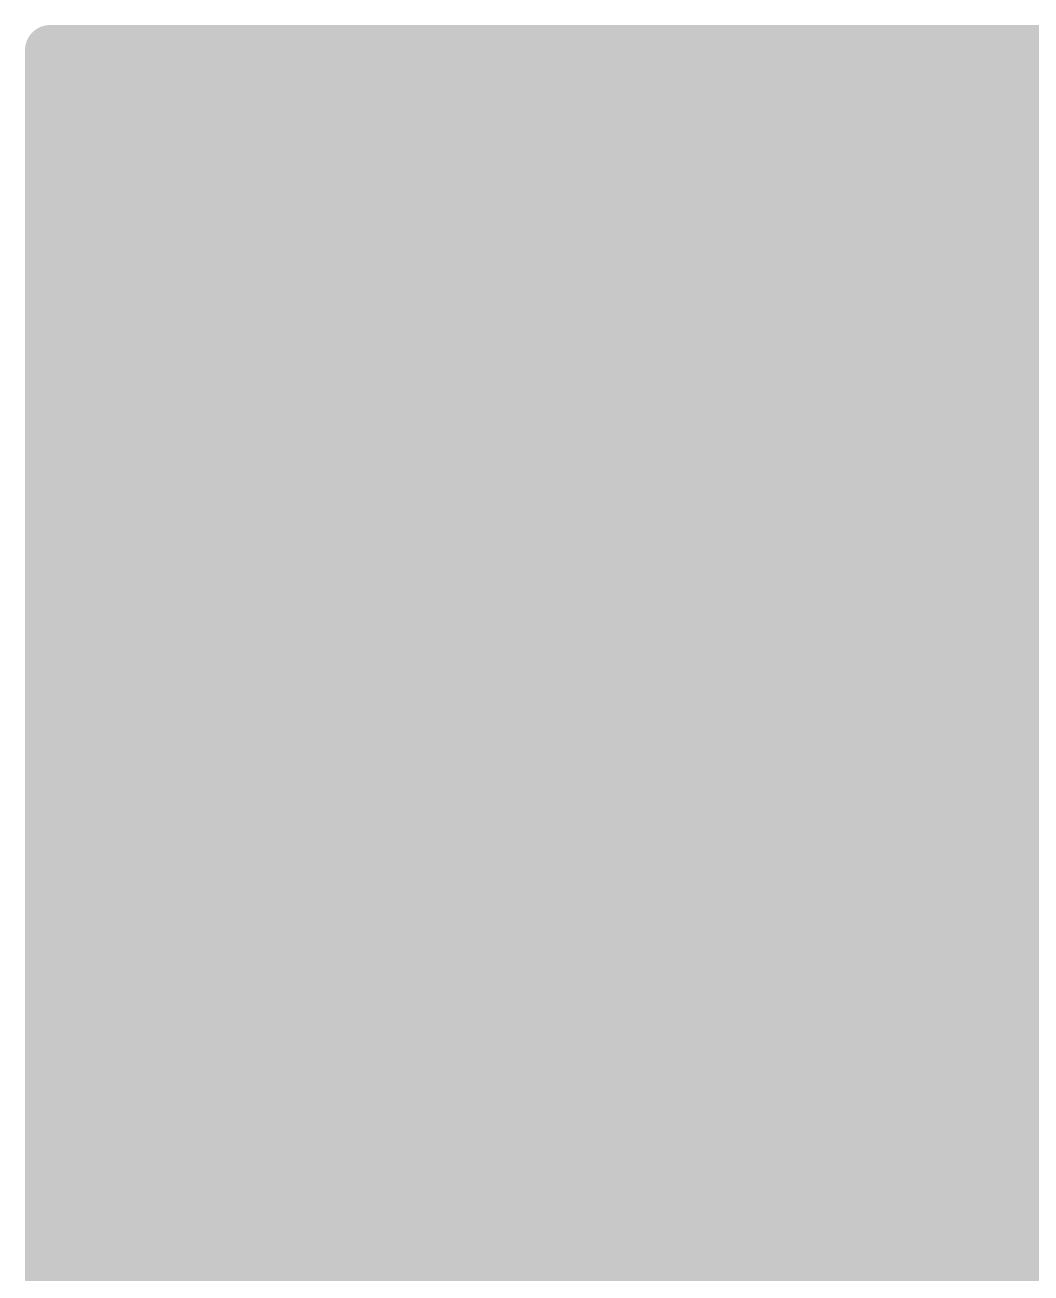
# Model space of a CAD drawing. Extents: x -4 to 157, y -7 to 87.
# Drawn here: x 48.498 to 49.001, y 29.11 to 29.735 of the extents above; entities that cross this region are included whole.
import ezdxf

# ---------------------------------------------------------------- set-up
doc = ezdxf.new("R2010")
doc.units = 0
doc.layers.add('2D_LINE_126', color=255, linetype='CONTINUOUS')

# ---------------------------------------------------------------- blocks, each defined once
blk = doc.blocks.new('SMOOTH_0$0254')
at = {"const_width": 0.0127}
blk.add_lwpolyline([(-0.00635, 0, 1), (0.00635, 0, 1)], format="xyb", close=True, dxfattribs=at)
blk = doc.blocks.new('DRAWING_203')
at = {"layer": '2D_LINE_126', "const_width": 0.0254}
for points in [[(0, -0.00449), (0.0052, 0.00071)], [(0, -0.01497), (0.01567, 0.00071)], [(0, -0.01647), (0.01717, 0.00071)], [(0, -0.01946), (0.02016, 0.00071)], [(0, -0.02395), (0.02465, 0.00071)], [(0, -0.03742), (0.03813, 0.00071)], [(0, -0.05688), (0.05758, 0.00071)], [(0, -0.06436), (0.06507, 0.00071)], [(0, -0.07035), (0.07105, 0.00071)], [(0, -0.07484), (0.07554, 0.00071)], [(0, -0.07933), (0.08003, 0.00071)], [(0, -0.08532), (0.08602, 0.00071)], [(0, -0.08981), (0.09051, 0.00071)], [(0, -0.09729), (0.09799, 0.00071)], [(0, -0.09879), (0.09949, 0.00071)], [(0, -0.10328), (0.10398, 0.00071)], [(0, -0.11526), (0.11596, 0.00071)], [(0, -0.12274), (0.12344, 0.00071)], [(0, -0.13022), (0.13092, 0.00071)], [(0, -0.1422), (0.1429, 0.00071)], [(0, -0.14519), (0.14589, 0.00071)], [(0, -0.15567), (0.15637, 0.00071)], [(0, -0.15866), (0.15937, 0.00071)], [(0, -0.18261), (0.18331, 0.00071)], [(0, -0.20057), (0.20127, 0.00071)], [(0, -0.20506), (0.20577, 0.00071)], [(0, -0.22003), (0.22074, 0.00071)], [(0, -0.22153), (0.22223, 0.00071)], [(0, -0.22302), (0.22373, 0.00071)], [(0, -0.22452), (0.22523, 0.00071)], [(0, -0.235), (0.2357, 0.00071)], [(0, -0.24398), (0.24468, 0.00071)], [(0, -0.24697), (0.24768, 0.00071)], [(0, -0.25446), (0.25516, 0.00071)], [(0, -0.25745), (0.25816, 0.00071)], [(0, -0.26793), (0.26863, 0.00071)], [(0, -0.26943), (0.27013, 0.00071)], [(0, -0.27391), (0.27462, 0.00071)], [(0, -0.27691), (0.27761, 0.00071)], [(0, -0.2814), (0.2821, 0.00071)], [(0, -0.28739), (0.28809, 0.00071)], [(0, -0.29787), (0.29857, 0.00071)], [(0, -0.30086), (0.30156, 0.00071)], [(0, -0.30236), (0.30306, 0.00071)], [(0, -0.31433), (0.31503, 0.00071)], [(0, -0.33229), (0.33299, 0.00071)], [(0, -0.33528), (0.33599, 0.00071)], [(0, -0.33678), (0.33748, 0.00071)], [(0, -0.34277), (0.34347, 0.00071)], [(0, -0.34427), (0.34497, 0.00071)], [(0, -0.34576), (0.34647, 0.00071)], [(0, -0.34726), (0.34796, 0.00071)], [(0, -0.35325), (0.35395, 0.00071)], [(0, -0.35624), (0.35694, 0.00071)], [(0, -0.35774), (0.35844, 0.00071)], [(0, -0.36223), (0.36293, 0.00071)], [(0, -0.36372), (0.36443, 0.00071)], [(0, -0.36971), (0.37041, 0.00071)], [(0, -0.37869), (0.3794, 0.00071)], [(0, -0.38019), (0.38089, 0.00071)], [(0, -0.38318), (0.38388, 0.00071)], [(0, -0.38767), (0.38838, 0.00071)], [(0, -0.39067), (0.39137, 0.00071)], [(0, -0.41162), (0.41232, 0.00071)], [(0, -0.41312), (0.41382, 0.00071)], [(0, -0.41462), (0.41532, 0.00071)], [(0, -0.41761), (0.41831, 0.00071)], [(0, -0.4206), (0.42131, 0.00071)], [(0, -0.42809), (0.42879, 0.00071)], [(0, -0.43258), (0.43328, 0.00071)], [(0, -0.43407), (0.43478, 0.00071)], [(0, -0.45204), (0.45274, 0.00071)], [(0, -0.45353), (0.45424, 0.00071)], [(0, -0.45802), (0.45873, 0.00071)], [(0, -0.46102), (0.46172, 0.00071)], [(0, -0.46401), (0.46471, 0.00071)], [(0, -0.467), (0.46771, 0.00071)], [(0, -0.47149), (0.4722, 0.00071)], [(0, -0.47299), (0.47369, 0.00071)], [(0, -0.47748), (0.47818, 0.00071)], [(0, -0.48197), (0.48268, 0.00071)], [(0, -0.48497), (0.48567, 0.00071)], [(0, -0.48796), (0.48866, 0.00071)], [(0, -0.48946), (0.49016, 0.00071)], [(0, -0.49544), (0.49615, 0.00071)], [(0, -0.49694), (0.49765, 0.00071)], [(0, -0.49844), (0.49914, 0.00071)], [(0, -0.5149), (0.51561, 0.00071)], [(0, -0.5164), (0.5171, 0.00071)], [(0, -0.51939), (0.52009, 0.00071)], [(0, -0.52239), (0.52309, 0.00071)], [(0, -0.52538), (0.52608, 0.00071)], [(0, -0.52687), (0.52758, 0.00071)], [(0, -0.53586), (0.53656, 0.00071)], [(0, -0.54334), (0.54404, 0.00071)], [(0, -0.55082), (0.55153, 0.00071)], [(0, -0.55382), (0.55452, 0.00071)], [(0, -0.55981), (0.56051, 0.00071)], [(0, -0.5628), (0.5635, 0.00071)], [(0, -0.56579), (0.5665, 0.00071)], [(0, -0.57328), (0.57398, 0.00071)], [(0, -0.57627), (0.57697, 0.00071)], [(0, -0.58824), (0.58895, 0.00071)], [(0, -0.58974), (0.59044, 0.00071)], [(0, -0.59274), (0.59344, 0.00071)], [(0, -0.59722), (0.59793, 0.00071)], [(0, -0.60621), (0.60691, 0.00071)], [(0, -0.61818), (0.61889, 0.00071)], [(0, -0.61968), (0.62038, 0.00071)], [(0, -0.62716), (0.62787, 0.00071)], [(0, -0.63015), (0.63086, 0.00071)], [(0, -0.63764), (0.63834, 0.00071)], [(0, -0.64213), (0.64283, 0.00071)], [(0, -0.64363), (0.64433, 0.00071)], [(0, -0.65111), (0.65181, 0.00071)], [(0, -0.66308), (0.66379, 0.00071)], [(0, -0.66757), (0.66828, 0.00071)], [(0, -0.66907), (0.66978, 0.00071)], [(0, -0.67207), (0.67277, 0.00071)], [(0, -0.67506), (0.67576, 0.00071)], [(0, -0.68105), (0.68175, 0.00071)], [(0, -0.69152), (0.69223, 0.00071)], [(0, -0.69452), (0.69522, 0.00071)], [(0, -0.69601), (0.69672, 0.00071)], [(0, -0.705), (0.7057, 0.00071)], [(0, -0.70649), (0.7072, 0.00071)], [(0, -0.70799), (0.70869, 0.00071)], [(0, -0.70948), (0.71019, 0.00071)], [(0, -0.71248), (0.71318, 0.00071)], [(0, -0.71697), (0.71767, 0.00071)], [(0, -0.72745), (0.72815, 0.00071)], [(0, -0.72894), (0.72965, 0.00071)], [(0, -0.73343), (0.73414, 0.00071)], [(0, -0.73942), (0.74013, 0.00071)], [(0, -0.74691), (0.74761, 0.00071)], [(0, -0.7499), (0.7506, 0.00071)], [(0, -0.75589), (0.75659, 0.00071)], [(0, -0.76038), (0.76108, 0.00071)], [(0, -0.76786), (0.76856, 0.00071)], [(0, -0.76936), (0.77006, 0.00071)], [(0, -0.77085), (0.77156, 0.00071)], [(0, -0.77984), (0.78054, 0.00071)], [(0, -0.78133), (0.78204, 0.00071)], [(0, -0.78882), (0.78952, 0.00071)], [(0, -0.79331), (0.79401, 0.00071)], [(0, -0.80229), (0.80299, 0.00071)], [(0, -0.80378), (0.80449, 0.00071)], [(0, -0.80528), (0.80599, 0.00071)], [(0, -0.82174), (0.82245, 0.00071)], [(0, -0.82324), (0.82395, 0.00071)], [(0, -0.82773), (0.82844, 0.00071)], [(0, -0.83522), (0.83592, 0.00071)], [(0, -0.83821), (0.83891, 0.00071)], [(0, -0.8427), (0.8434, 0.00071)], [(0, -0.84719), (0.84789, 0.00071)], [(0, -0.84869), (0.84939, 0.00071)], [(0, -0.86964), (0.87035, 0.00071)], [(0, -0.87114), (0.87184, 0.00071)], [(0, -0.87264), (0.87334, 0.00071)], [(0, -0.87862), (0.87933, 0.00071)], [(0, -0.88312), (0.88382, 0.00071)], [(0, -0.88461), (0.88532, 0.00071)], [(0, -0.89209), (0.8928, 0.00071)], [(0, -0.89808), (0.89879, 0.00071)], [(0, -0.90258), (0.90328, 0.00071)], [(0, -0.90407), (0.90477, 0.00071)], [(0, -0.92502), (0.92573, 0.00071)], [(0, -0.92652), (0.92722, 0.00071)], [(0, -0.9355), (0.93621, 0.00071)], [(0, -0.94897), (0.94968, 0.00071)], [(0, -0.95047), (0.95117, 0.00071)], [(0, -0.95646), (0.95716, 0.00071)], [(0, -0.95795), (0.95866, 0.00071)], [(0, -0.95945), (0.96016, 0.00071)], [(0, -0.97143), (0.97213, 0.00071)], [(0, -0.98041), (0.98111, 0.00071)], [(0, -0.99538), (0.99608, 0.00071)], [(0, -1.00884), (1.00955, 0.00071)], [(0, -1.01184), (1.01254, 0.00071)], [(0, -1.01783), (1.01853, 0.00071)], [(0, -1.02082), (1.02152, 0.00071)], [(0, -1.02232), (1.02302, 0.00071)], [(0, -1.02381), (1.02452, 0.00071)], [(0, -1.02531), (1.02601, 0.00071)], [(0, -1.0283), (1.02901, 0.00071)], [(0, -1.03878), (1.03949, 0.00071)], [(0, -1.04477), (1.04547, 0.00071)], [(0, -1.04627), (1.04697, 0.00071)], [(0, -1.06123), (1.06194, 0.00071)], [(0, -1.06273), (1.06343, 0.00071)], [(0, -1.06573), (1.06643, 0.00071)], [(0, -1.06872), (1.06942, 0.00071)], [(0, -1.07471), (1.07541, 0.00071)], [(0, -1.0777), (1.0784, 0.00071)], [(0, -1.08818), (1.08888, 0.00071)], [(0, -1.08967), (1.09038, 0.00071)], [(0, -1.09566), (1.09636, 0.00071)], [(2.11793, 0.0007), (0, 0.00071)], [(0, 0.00071), (0, -5.01752)], [(0, 0), (0.0007, 0.0007)], [(0, -0.0015), (0.0022, 0.0007)], [(0, -0.00299), (0.0037, 0.0007)], [(0, -0.00599), (0.00669, 0.0007)], [(0, -0.00748), (0.00819, 0.0007)], [(0, -0.00898), (0.00968, 0.0007)], [(0, -0.01048), (0.01118, 0.0007)], [(0, -0.01198), (0.01268, 0.0007)], [(0, -0.01347), (0.01418, 0.0007)], [(0, -0.01796), (0.01867, 0.0007)], [(0, -0.02096), (0.02166, 0.0007)], [(0, -0.02245), (0.02315, 0.0007)], [(0, -0.02545), (0.02615, 0.0007)], [(0, -0.02694), (0.02765, 0.0007)], [(0, -0.02844), (0.02914, 0.0007)], [(0, -0.02994), (0.03064, 0.0007)], [(0, -0.03143), (0.03214, 0.0007)], [(0, -0.03293), (0.03363, 0.0007)], [(0, -0.03443), (0.03513, 0.0007)], [(0, -0.03592), (0.03663, 0.0007)], [(0, -0.03892), (0.03962, 0.0007)], [(0, -0.04042), (0.04112, 0.0007)], [(0, -0.04191), (0.04261, 0.0007)], [(0, -0.04341), (0.04411, 0.0007)], [(0, -0.0449), (0.04561, 0.0007)], [(0, -0.0464), (0.04711, 0.0007)], [(0, -0.0479), (0.0486, 0.0007)], [(0, -0.04939), (0.0501, 0.0007)], [(0, -0.05089), (0.0516, 0.0007)], [(0, -0.05239), (0.05309, 0.0007)], [(0, -0.05389), (0.05459, 0.0007)], [(0, -0.05538), (0.05609, 0.0007)], [(0, -0.05838), (0.05908, 0.0007)], [(0, -0.05987), (0.06058, 0.0007)], [(0, -0.06137), (0.06207, 0.0007)], [(0, -0.06287), (0.06357, 0.0007)], [(0, -0.06586), (0.06656, 0.0007)], [(0, -0.06736), (0.06806, 0.0007)], [(0, -0.06885), (0.06956, 0.0007)], [(0, -0.07185), (0.07255, 0.0007)], [(0, -0.07334), (0.07405, 0.0007)], [(0, -0.07634), (0.07704, 0.0007)], [(0, -0.07784), (0.07854, 0.0007)], [(0, -0.08083), (0.08153, 0.0007)], [(0, -0.08232), (0.08303, 0.0007)], [(0, -0.08382), (0.08453, 0.0007)], [(0, -0.08682), (0.08752, 0.0007)], [(0, -0.08831), (0.08902, 0.0007)], [(0, -0.0913), (0.09201, 0.0007)], [(0, -0.0928), (0.09351, 0.0007)], [(0, -0.0943), (0.095, 0.0007)], [(0, -0.0958), (0.0965, 0.0007)], [(0, -0.10029), (0.10099, 0.0007)], [(0, -0.10178), (0.10249, 0.0007)], [(0, -0.10478), (0.10548, 0.0007)], [(0, -0.10627), (0.10698, 0.0007)], [(0, -0.10777), (0.10847, 0.0007)], [(0, -0.10927), (0.10997, 0.0007)], [(0, -0.11076), (0.11147, 0.0007)], [(0, -0.11226), (0.11296, 0.0007)], [(0, -0.11376), (0.11446, 0.0007)], [(0, -0.11675), (0.11745, 0.0007)], [(0, -0.11825), (0.11895, 0.0007)], [(0, -0.11974), (0.12045, 0.0007)], [(0, -0.12124), (0.12195, 0.0007)], [(0, -0.12424), (0.12494, 0.0007)], [(0, -0.12573), (0.12643, 0.0007)], [(0, -0.12723), (0.12793, 0.0007)], [(0, -0.12872), (0.12943, 0.0007)], [(0, -0.13172), (0.13242, 0.0007)], [(0, -0.13322), (0.13392, 0.0007)], [(0, -0.13471), (0.13542, 0.0007)], [(0, -0.13621), (0.13691, 0.0007)], [(0, -0.13771), (0.13841, 0.0007)], [(0, -0.1392), (0.13991, 0.0007)], [(0, -0.1407), (0.1414, 0.0007)], [(0, -0.14369), (0.1444, 0.0007)], [(0, -0.14669), (0.14739, 0.0007)], [(0, -0.14819), (0.14889, 0.0007)], [(0, -0.14968), (0.15038, 0.0007)], [(0, -0.15118), (0.15188, 0.0007)], [(0, -0.15267), (0.15338, 0.0007)], [(0, -0.15417), (0.15488, 0.0007)], [(0, -0.15716), (0.15787, 0.0007)], [(0, -0.16016), (0.16086, 0.0007)], [(0, -0.16166), (0.16236, 0.0007)], [(0, -0.16315), (0.16385, 0.0007)], [(0, -0.16465), (0.16535, 0.0007)], [(0, -0.16615), (0.16685, 0.0007)], [(0, -0.16764), (0.16835, 0.0007)], [(0, -0.16914), (0.16984, 0.0007)], [(0, -0.17064), (0.17134, 0.0007)], [(0, -0.17213), (0.17284, 0.0007)], [(0, -0.17363), (0.17433, 0.0007)], [(0, -0.17513), (0.17583, 0.0007)], [(0, -0.17662), (0.17733, 0.0007)], [(0, -0.17812), (0.17882, 0.0007)], [(0, -0.17962), (0.18032, 0.0007)], [(0, -0.18112), (0.18182, 0.0007)], [(0, -0.18411), (0.18481, 0.0007)], [(0, -0.1856), (0.18631, 0.0007)], [(0, -0.1871), (0.1878, 0.0007)], [(0, -0.1886), (0.1893, 0.0007)], [(0, -0.19009), (0.1908, 0.0007)], [(0, -0.19159), (0.1923, 0.0007)], [(0, -0.19309), (0.19379, 0.0007)], [(0, -0.19458), (0.19529, 0.0007)], [(0, -0.19608), (0.19678, 0.0007)], [(0, -0.19758), (0.19828, 0.0007)], [(0, -0.19908), (0.19978, 0.0007)], [(0, -0.20207), (0.20277, 0.0007)], [(0, -0.20357), (0.20427, 0.0007)], [(0, -0.20656), (0.20726, 0.0007)], [(0, -0.20806), (0.20876, 0.0007)], [(0, -0.20955), (0.21026, 0.0007)], [(0, -0.21105), (0.21175, 0.0007)], [(0, -0.21255), (0.21325, 0.0007)], [(0, -0.21405), (0.21475, 0.0007)], [(0, -0.21554), (0.21624, 0.0007)], [(0, -0.21704), (0.21774, 0.0007)], [(0, -0.21853), (0.21924, 0.0007)], [(0, -0.22602), (0.22672, 0.0007)], [(0, -0.22751), (0.22822, 0.0007)], [(0, -0.22901), (0.22971, 0.0007)], [(0, -0.23051), (0.23121, 0.0007)], [(0, -0.23201), (0.23271, 0.0007)], [(0, -0.2335), (0.2342, 0.0007)], [(0, -0.23649), (0.2372, 0.0007)], [(0, -0.23799), (0.2387, 0.0007)], [(0, -0.23949), (0.24019, 0.0007)], [(0, -0.24099), (0.24169, 0.0007)], [(0, -0.24248), (0.24319, 0.0007)], [(0, -0.24548), (0.24618, 0.0007)], [(0, -0.24847), (0.24917, 0.0007)], [(0, -0.24997), (0.25067, 0.0007)], [(0, -0.25146), (0.25217, 0.0007)], [(0, -0.25296), (0.25366, 0.0007)], [(0, -0.25595), (0.25666, 0.0007)], [(0, -0.25895), (0.25965, 0.0007)], [(0, -0.26044), (0.26115, 0.0007)], [(0, -0.26194), (0.26264, 0.0007)], [(0, -0.26344), (0.26414, 0.0007)], [(0, -0.26493), (0.26564, 0.0007)], [(0, -0.26643), (0.26713, 0.0007)], [(0, -0.27092), (0.27163, 0.0007)], [(0, -0.27242), (0.27312, 0.0007)], [(0, -0.27541), (0.27612, 0.0007)], [(0, -0.27841), (0.27911, 0.0007)], [(0, -0.27991), (0.2806, 0.0007)], [(0, -0.2829), (0.2836, 0.0007)], [(0, -0.28439), (0.2851, 0.0007)], [(0, -0.28589), (0.28659, 0.0007)], [(0, -0.28888), (0.28959, 0.0007)], [(0, -0.29038), (0.29108, 0.0007)], [(0, -0.29188), (0.29258, 0.0007)], [(0, -0.29337), (0.29408, 0.0007)], [(0, -0.29487), (0.29558, 0.0007)], [(0, -0.29637), (0.29707, 0.0007)], [(0, -0.29936), (0.30006, 0.0007)], [(0, -0.30385), (0.30456, 0.0007)], [(0, -0.30535), (0.30605, 0.0007)], [(0, -0.30685), (0.30755, 0.0007)], [(0, -0.30834), (0.30905, 0.0007)], [(0, -0.30984), (0.31054, 0.0007)], [(0, -0.31134), (0.31204, 0.0007)], [(0, -0.31283), (0.31354, 0.0007)], [(0, -0.31583), (0.31653, 0.0007)], [(0, -0.31732), (0.31803, 0.0007)], [(0, -0.31882), (0.31952, 0.0007)], [(0, -0.32032), (0.32102, 0.0007)], [(0, -0.32181), (0.32252, 0.0007)], [(0, -0.32331), (0.32401, 0.0007)], [(0, -0.32481), (0.32551, 0.0007)], [(0, -0.3263), (0.32701, 0.0007)], [(0, -0.3278), (0.3285, 0.0007)], [(0, -0.3293), (0.33, 0.0007)], [(0, -0.33079), (0.3315, 0.0007)], [(0, -0.33379), (0.33449, 0.0007)], [(0, -0.33828), (0.33898, 0.0007)], [(0, -0.33977), (0.34048, 0.0007)], [(0, -0.34127), (0.34198, 0.0007)], [(0, -0.34876), (0.34946, 0.0007)], [(0, -0.35025), (0.35095, 0.0007)], [(0, -0.35175), (0.35245, 0.0007)], [(0, -0.35474), (0.35545, 0.0007)], [(0, -0.35923), (0.35994, 0.0007)], [(0, -0.36073), (0.36144, 0.0007)], [(0, -0.36522), (0.36592, 0.0007)], [(0, -0.36672), (0.36742, 0.0007)], [(0, -0.36821), (0.36892, 0.0007)], [(0, -0.37121), (0.37191, 0.0007)], [(0, -0.3727), (0.37341, 0.0007)], [(0, -0.3742), (0.3749, 0.0007)], [(0, -0.3757), (0.3764, 0.0007)], [(0, -0.37719), (0.3779, 0.0007)], [(0, -0.38169), (0.38239, 0.0007)], [(0, -0.38468), (0.38538, 0.0007)], [(0, -0.38618), (0.38688, 0.0007)], [(0, -0.38917), (0.38987, 0.0007)], [(0, -0.39216), (0.39287, 0.0007)], [(0, -0.39366), (0.39436, 0.0007)], [(0, -0.39516), (0.39586, 0.0007)], [(0, -0.39665), (0.39736, 0.0007)], [(0, -0.39815), (0.39886, 0.0007)], [(0, -0.39965), (0.40035, 0.0007)], [(0, -0.40114), (0.40185, 0.0007)], [(0, -0.40264), (0.40334, 0.0007)], [(0, -0.40414), (0.40484, 0.0007)], [(0, -0.40564), (0.40634, 0.0007)], [(0, -0.40713), (0.40784, 0.0007)], [(0, -0.40863), (0.40933, 0.0007)], [(0, -0.41012), (0.41083, 0.0007)], [(0, -0.41611), (0.41681, 0.0007)], [(0, -0.41911), (0.41981, 0.0007)], [(0, -0.4221), (0.4228, 0.0007)], [(0, -0.4236), (0.4243, 0.0007)], [(0, -0.42509), (0.4258, 0.0007)], [(0, -0.42659), (0.42729, 0.0007)], [(0, -0.42958), (0.43029, 0.0007)], [(0, -0.43108), (0.43178, 0.0007)], [(0, -0.43557), (0.43627, 0.0007)], [(0, -0.43707), (0.43777, 0.0007)], [(0, -0.43856), (0.43927, 0.0007)], [(0, -0.44006), (0.44076, 0.0007)], [(0, -0.44156), (0.44226, 0.0007)], [(0, -0.44305), (0.44376, 0.0007)], [(0, -0.44455), (0.44526, 0.0007)], [(0, -0.44605), (0.44675, 0.0007)], [(0, -0.44754), (0.44825, 0.0007)], [(0, -0.44904), (0.44975, 0.0007)], [(0, -0.45054), (0.45124, 0.0007)], [(0, -0.45503), (0.45573, 0.0007)], [(0, -0.45653), (0.45723, 0.0007)], [(0, -0.45952), (0.46022, 0.0007)], [(0, -0.46251), (0.46322, 0.0007)], [(0, -0.46551), (0.46621, 0.0007)], [(0, -0.4685), (0.4692, 0.0007)], [(0, -0.47), (0.4707, 0.0007)], [(0, -0.47449), (0.47519, 0.0007)], [(0, -0.47598), (0.47669, 0.0007)], [(0, -0.47898), (0.47968, 0.0007)], [(0, -0.48047), (0.48118, 0.0007)], [(0, -0.48347), (0.48417, 0.0007)], [(0, -0.48646), (0.48716, 0.0007)], [(0, -0.49095), (0.49166, 0.0007)], [(0, -0.49245), (0.49315, 0.0007)], [(0, -0.49394), (0.49465, 0.0007)], [(0, -0.49993), (0.50064, 0.0007)], [(0, -0.50143), (0.50213, 0.0007)], [(0, -0.50293), (0.50363, 0.0007)], [(0, -0.50442), (0.50513, 0.0007)], [(0, -0.50592), (0.50662, 0.0007)], [(0, -0.50742), (0.50812, 0.0007)], [(0, -0.50891), (0.50962, 0.0007)], [(0, -0.51041), (0.51111, 0.0007)], [(0, -0.51191), (0.51261, 0.0007)], [(0, -0.5134), (0.51411, 0.0007)], [(0, -0.51789), (0.5186, 0.0007)], [(0, -0.52089), (0.52159, 0.0007)], [(0, -0.52388), (0.52458, 0.0007)], [(0, -0.52837), (0.52908, 0.0007)], [(0, -0.52987), (0.53057, 0.0007)], [(0, -0.53137), (0.53207, 0.0007)], [(0, -0.53286), (0.53357, 0.0007)], [(0, -0.53436), (0.53506, 0.0007)], [(0, -0.53735), (0.53806, 0.0007)], [(0, -0.53885), (0.53955, 0.0007)], [(0, -0.54035), (0.54105, 0.0007)], [(0, -0.54184), (0.54255, 0.0007)], [(0, -0.54484), (0.54554, 0.0007)], [(0, -0.54633), (0.54704, 0.0007)], [(0, -0.54783), (0.54853, 0.0007)], [(0, -0.54933), (0.55003, 0.0007)], [(0, -0.55232), (0.55303, 0.0007)], [(0, -0.55532), (0.55602, 0.0007)], [(0, -0.55681), (0.55751, 0.0007)], [(0, -0.55831), (0.55901, 0.0007)], [(0, -0.5613), (0.56201, 0.0007)], [(0, -0.56429), (0.565, 0.0007)], [(0, -0.56729), (0.56799, 0.0007)], [(0, -0.56879), (0.56949, 0.0007)], [(0, -0.57028), (0.57099, 0.0007)], [(0, -0.57178), (0.57248, 0.0007)], [(0, -0.57477), (0.57548, 0.0007)], [(0, -0.57777), (0.57847, 0.0007)], [(0, -0.57926), (0.57997, 0.0007)], [(0, -0.58076), (0.58146, 0.0007)], [(0, -0.58226), (0.58296, 0.0007)], [(0, -0.58375), (0.58446, 0.0007)], [(0, -0.58525), (0.58595, 0.0007)], [(0, -0.58675), (0.58745, 0.0007)], [(0, -0.59124), (0.59194, 0.0007)], [(0, -0.59423), (0.59493, 0.0007)], [(0, -0.59573), (0.59643, 0.0007)], [(0, -0.59872), (0.59943, 0.0007)], [(0, -0.60022), (0.60092, 0.0007)], [(0, -0.60171), (0.60242, 0.0007)], [(0, -0.60321), (0.60392, 0.0007)], [(0, -0.60471), (0.60541, 0.0007)], [(0, -0.6077), (0.60841, 0.0007)], [(0, -0.6092), (0.6099, 0.0007)], [(0, -0.6107), (0.6114, 0.0007)], [(0, -0.61219), (0.6129, 0.0007)], [(0, -0.61369), (0.61439, 0.0007)], [(0, -0.61519), (0.61589, 0.0007)], [(0, -0.61668), (0.61739, 0.0007)], [(0, -0.62117), (0.62188, 0.0007)], [(0, -0.62267), (0.62337, 0.0007)], [(0, -0.62417), (0.62487, 0.0007)], [(0, -0.62566), (0.62637, 0.0007)], [(0, -0.62866), (0.62936, 0.0007)], [(0, -0.63165), (0.63236, 0.0007)], [(0, -0.63315), (0.63385, 0.0007)], [(0, -0.63465), (0.63535, 0.0007)], [(0, -0.63614), (0.63685, 0.0007)], [(0, -0.63914), (0.63984, 0.0007)], [(0, -0.64063), (0.64133, 0.0007)], [(0, -0.64512), (0.64583, 0.0007)], [(0, -0.64662), (0.64732, 0.0007)], [(0, -0.64812), (0.64882, 0.0007)], [(0, -0.64961), (0.65032, 0.0007)], [(0, -0.65261), (0.65331, 0.0007)], [(0, -0.6541), (0.65481, 0.0007)], [(0, -0.6556), (0.6563, 0.0007)], [(0, -0.6571), (0.6578, 0.0007)], [(0, -0.65859), (0.6593, 0.0007)], [(0, -0.66009), (0.66079, 0.0007)], [(0, -0.66159), (0.66229, 0.0007)], [(0, -0.66458), (0.66528, 0.0007)], [(0, -0.66608), (0.66678, 0.0007)], [(0, -0.67057), (0.67127, 0.0007)], [(0, -0.67356), (0.67426, 0.0007)], [(0, -0.67656), (0.67726, 0.0007)], [(0, -0.67805), (0.67876, 0.0007)], [(0, -0.67955), (0.68025, 0.0007)], [(0, -0.68254), (0.68325, 0.0007)], [(0, -0.68404), (0.68474, 0.0007)], [(0, -0.68554), (0.68624, 0.0007)], [(0, -0.68703), (0.68774, 0.0007)], [(0, -0.68853), (0.68924, 0.0007)], [(0, -0.69003), (0.69073, 0.0007)], [(0, -0.69302), (0.69372, 0.0007)], [(0, -0.69751), (0.69821, 0.0007)], [(0, -0.69901), (0.69971, 0.0007)], [(0, -0.7005), (0.70121, 0.0007)], [(0, -0.702), (0.70271, 0.0007)], [(0, -0.7035), (0.7042, 0.0007)], [(0, -0.71098), (0.71169, 0.0007)], [(0, -0.71398), (0.71468, 0.0007)], [(0, -0.71547), (0.71618, 0.0007)], [(0, -0.71847), (0.71917, 0.0007)], [(0, -0.71996), (0.72067, 0.0007)], [(0, -0.72146), (0.72216, 0.0007)], [(0, -0.72296), (0.72366, 0.0007)], [(0, -0.72445), (0.72516, 0.0007)], [(0, -0.72595), (0.72665, 0.0007)], [(0, -0.73044), (0.73114, 0.0007)], [(0, -0.73194), (0.73264, 0.0007)], [(0, -0.73493), (0.73564, 0.0007)], [(0, -0.73643), (0.73713, 0.0007)], [(0, -0.73792), (0.73863, 0.0007)], [(0, -0.74092), (0.74162, 0.0007)], [(0, -0.74242), (0.74312, 0.0007)], [(0, -0.74391), (0.74462, 0.0007)], [(0, -0.74541), (0.74611, 0.0007)], [(0, -0.7484), (0.7491, 0.0007)], [(0, -0.75139), (0.7521, 0.0007)], [(0, -0.75289), (0.7536, 0.0007)], [(0, -0.75439), (0.75509, 0.0007)], [(0, -0.75738), (0.75809, 0.0007)], [(0, -0.75888), (0.75958, 0.0007)], [(0, -0.76187), (0.76258, 0.0007)], [(0, -0.76337), (0.76407, 0.0007)], [(0, -0.76487), (0.76557, 0.0007)], [(0, -0.76636), (0.76707, 0.0007)], [(0, -0.77235), (0.77306, 0.0007)], [(0, -0.77385), (0.77455, 0.0007)], [(0, -0.77534), (0.77605, 0.0007)], [(0, -0.77684), (0.77754, 0.0007)], [(0, -0.77834), (0.77904, 0.0007)], [(0, -0.78283), (0.78353, 0.0007)], [(0, -0.78432), (0.78503, 0.0007)], [(0, -0.78582), (0.78653, 0.0007)], [(0, -0.78732), (0.78802, 0.0007)], [(0, -0.79031), (0.79102, 0.0007)], [(0, -0.79181), (0.79251, 0.0007)], [(0, -0.7948), (0.79551, 0.0007)], [(0, -0.7963), (0.797, 0.0007)], [(0, -0.7978), (0.7985, 0.0007)], [(0, -0.79929), (0.8, 0.0007)], [(0, -0.80079), (0.80149, 0.0007)], [(0, -0.80678), (0.80748, 0.0007)], [(0, -0.80827), (0.80898, 0.0007)], [(0, -0.80977), (0.81048, 0.0007)], [(0, -0.81127), (0.81197, 0.0007)], [(0, -0.81277), (0.81347, 0.0007)], [(0, -0.81426), (0.81496, 0.0007)], [(0, -0.81576), (0.81646, 0.0007)], [(0, -0.81726), (0.81796, 0.0007)], [(0, -0.81875), (0.81946, 0.0007)], [(0, -0.82025), (0.82095, 0.0007)], [(0, -0.82474), (0.82544, 0.0007)], [(0, -0.82624), (0.82694, 0.0007)], [(0, -0.82923), (0.82993, 0.0007)], [(0, -0.83073), (0.83143, 0.0007)], [(0, -0.83222), (0.83293, 0.0007)], [(0, -0.83372), (0.83442, 0.0007)], [(0, -0.83671), (0.83742, 0.0007)], [(0, -0.83971), (0.84041, 0.0007)], [(0, -0.8412), (0.84191, 0.0007)], [(0, -0.8442), (0.8449, 0.0007)], [(0, -0.84569), (0.8464, 0.0007)], [(0, -0.85019), (0.85089, 0.0007)], [(0, -0.85168), (0.85239, 0.0007)], [(0, -0.85318), (0.85388, 0.0007)], [(0, -0.85467), (0.85538, 0.0007)], [(0, -0.85617), (0.85688, 0.0007)], [(0, -0.85767), (0.85837, 0.0007)], [(0, -0.85917), (0.85987, 0.0007)], [(0, -0.86066), (0.86137, 0.0007)], [(0, -0.86216), (0.86286, 0.0007)], [(0, -0.86366), (0.86436, 0.0007)], [(0, -0.86515), (0.86586, 0.0007)], [(0, -0.86665), (0.86735, 0.0007)], [(0, -0.86815), (0.86885, 0.0007)], [(0, -0.87413), (0.87484, 0.0007)], [(0, -0.87563), (0.87633, 0.0007)], [(0, -0.87713), (0.87783, 0.0007)], [(0, -0.88012), (0.88082, 0.0007)], [(0, -0.88162), (0.88232, 0.0007)], [(0, -0.88611), (0.88681, 0.0007)], [(0, -0.8876), (0.88831, 0.0007)], [(0, -0.8891), (0.88981, 0.0007)], [(0, -0.8906), (0.8913, 0.0007)], [(0, -0.89359), (0.8943, 0.0007)], [(0, -0.89509), (0.89579, 0.0007)], [(0, -0.89659), (0.89729, 0.0007)], [(0, -0.89958), (0.90028, 0.0007)], [(0, -0.90108), (0.90178, 0.0007)], [(0, -0.90557), (0.90627, 0.0007)], [(0, -0.90706), (0.90777, 0.0007)], [(0, -0.90856), (0.90926, 0.0007)], [(0, -0.91006), (0.91076, 0.0007)], [(0, -0.91155), (0.91226, 0.0007)], [(0, -0.91305), (0.91375, 0.0007)], [(0, -0.91455), (0.91525, 0.0007)], [(0, -0.91604), (0.91675, 0.0007)], [(0, -0.91754), (0.91824, 0.0007)], [(0, -0.91904), (0.91974, 0.0007)], [(0, -0.92054), (0.92124, 0.0007)], [(0, -0.92203), (0.92274, 0.0007)], [(0, -0.92353), (0.92423, 0.0007)], [(0, -0.92802), (0.92872, 0.0007)], [(0, -0.92952), (0.93022, 0.0007)], [(0, -0.93101), (0.93171, 0.0007)], [(0, -0.93251), (0.93321, 0.0007)], [(0, -0.93401), (0.93471, 0.0007)], [(0, -0.937), (0.9377, 0.0007)], [(0, -0.9385), (0.9392, 0.0007)], [(0, -0.93999), (0.9407, 0.0007)], [(0, -0.94149), (0.94219, 0.0007)], [(0, -0.94299), (0.94369, 0.0007)], [(0, -0.94448), (0.94519, 0.0007)], [(0, -0.94598), (0.94668, 0.0007)], [(0, -0.94748), (0.94818, 0.0007)], [(0, -0.95197), (0.95267, 0.0007)], [(0, -0.95346), (0.95417, 0.0007)], [(0, -0.95496), (0.95566, 0.0007)], [(0, -0.96095), (0.96165, 0.0007)], [(0, -0.96244), (0.96315, 0.0007)], [(0, -0.96394), (0.96465, 0.0007)], [(0, -0.96544), (0.96614, 0.0007)], [(0, -0.96694), (0.96764, 0.0007)], [(0, -0.96843), (0.96914, 0.0007)], [(0, -0.96993), (0.97063, 0.0007)], [(0, -0.97292), (0.97363, 0.0007)], [(0, -0.97442), (0.97512, 0.0007)], [(0, -0.97592), (0.97662, 0.0007)], [(0, -0.97741), (0.97812, 0.0007)], [(0, -0.97891), (0.97961, 0.0007)], [(0, -0.9819), (0.98261, 0.0007)], [(0, -0.9834), (0.9841, 0.0007)], [(0, -0.9849), (0.9856, 0.0007)], [(0, -0.9864), (0.9871, 0.0007)], [(0, -0.98789), (0.98859, 0.0007)], [(0, -0.98939), (0.99009, 0.0007)], [(0, -0.99088), (0.99159, 0.0007)], [(0, -0.99238), (0.99308, 0.0007)], [(0, -0.99388), (0.99458, 0.0007)], [(0, -0.99687), (0.99758, 0.0007)], [(0, -0.99837), (0.99907, 0.0007)], [(0, -0.99987), (1.00057, 0.0007)], [(0, -1.00136), (1.00206, 0.0007)], [(0, -1.00286), (1.00356, 0.0007)], [(0, -1.00436), (1.00506, 0.0007)], [(0, -1.00585), (1.00656, 0.0007)], [(0, -1.00735), (1.00805, 0.0007)], [(0, -1.01034), (1.01105, 0.0007)], [(0, -1.01334), (1.01404, 0.0007)], [(0, -1.01483), (1.01554, 0.0007)], [(0, -1.01633), (1.01703, 0.0007)], [(0, -1.01932), (1.02003, 0.0007)], [(0, -1.02681), (1.02751, 0.0007)], [(0, -1.0298), (1.03051, 0.0007)], [(0, -1.0313), (1.032, 0.0007)], [(0, -1.0328), (1.0335, 0.0007)], [(0, -1.03429), (1.035, 0.0007)], [(0, -1.03579), (1.03649, 0.0007)], [(0, -1.03729), (1.03799, 0.0007)], [(0, -1.04028), (1.04098, 0.0007)], [(0, -1.04178), (1.04248, 0.0007)], [(0, -1.04327), (1.04398, 0.0007)], [(0, -1.04776), (1.04847, 0.0007)], [(0, -1.04926), (1.04996, 0.0007)], [(0, -1.05076), (1.05146, 0.0007)], [(0, -1.05225), (1.05296, 0.0007)], [(0, -1.05375), (1.05445, 0.0007)], [(0, -1.05525), (1.05595, 0.0007)], [(0, -1.05675), (1.05745, 0.0007)], [(0, -1.05824), (1.05894, 0.0007)], [(0, -1.05974), (1.06044, 0.0007)], [(0, -1.06423), (1.06493, 0.0007)], [(0, -1.06722), (1.06792, 0.0007)], [(0, -1.07022), (1.07092, 0.0007)], [(0, -1.07171), (1.07241, 0.0007)], [(0, -1.07321), (1.07391, 0.0007)], [(0, -1.0762), (1.07691, 0.0007)], [(0, -1.0792), (1.0799, 0.0007)], [(0, -1.08069), (1.0814, 0.0007)], [(0, -1.08219), (1.08289, 0.0007)], [(0, -1.08369), (1.08439, 0.0007)], [(0, -1.08518), (1.08589, 0.0007)], [(0, -1.08668), (1.08738, 0.0007)], [(0, -1.09117), (1.09187, 0.0007)], [(0, -1.09267), (1.09337, 0.0007)], [(0, -1.09416), (1.09487, 0.0007)], [(0, -1.09716), (1.09786, 0.0007)], [(0, -1.09865), (1.09936, 0.0007)], [(0, -1.10015), (1.10086, 0.0007)], [(0, -1.10165), (1.10235, 0.0007)], [(0, -1.10315), (0.50386, -0.59929)], [(0, -1.10464), (0.50385, -0.60079)], [(0, -1.10614), (0.50385, -0.60229)], [(0, -1.10764), (0.50385, -0.60378)], [(0, -1.10913), (0.50385, -0.60528)], [(0, -1.11063), (0.50385, -0.60678)], [(0, -1.11213), (0.50385, -0.60827)], [(0, -1.11362), (0.50386, -0.60977)], [(0, -1.11512), (0.50385, -0.61127)], [(0, -1.11662), (0.50385, -0.61276)], [(0, -1.11811), (0.50385, -0.61426)], [(0, -1.11961), (0.50386, -0.61576)], [(0, -1.12111), (0.50385, -0.61725)], [(0, -1.1226), (0.50386, -0.61875)], [(0, -1.1241), (0.50385, -0.62025)], [(0, -1.1256), (0.50385, -0.62174)], [(0, -1.12709), (0.50385, -0.62324)]]:
    blk.add_lwpolyline(points, dxfattribs=at)
at = {"layer": '2D_LINE_126'}
for p in [(0, 0.00071), (0, 0.00071), (0, 0), (0.0007, 0.0007), (0.0022, 0.0007), (0.0037, 0.0007), (0.0052, 0.00071), (0.00669, 0.0007), (0.00819, 0.0007), (0.00968, 0.0007), (0.01118, 0.0007), (0.01268, 0.0007), (0.01418, 0.0007), (0.01567, 0.00071), (0.01717, 0.00071), (0.01867, 0.0007), (0.02016, 0.00071), (0.02166, 0.0007), (0.02315, 0.0007), (0.02465, 0.00071), (0.02615, 0.0007), (0.02765, 0.0007), (0.02914, 0.0007), (0.03064, 0.0007), (0.03214, 0.0007), (0.03363, 0.0007), (0.03513, 0.0007), (0.03663, 0.0007), (0.03813, 0.00071), (0.03962, 0.0007), (0.04112, 0.0007), (0.04261, 0.0007), (0.04411, 0.0007), (0.04561, 0.0007), (0.04711, 0.0007), (0.0486, 0.0007), (0.0501, 0.0007), (0.0516, 0.0007), (0.05309, 0.0007), (0.05459, 0.0007), (0.05609, 0.0007), (0.05758, 0.00071), (0.05908, 0.0007), (0.06058, 0.0007), (0.06207, 0.0007), (0.06357, 0.0007), (0.06507, 0.00071), (0.06656, 0.0007), (0.06806, 0.0007), (0.06956, 0.0007), (0.07105, 0.00071), (0.07255, 0.0007), (0.07405, 0.0007), (0.07554, 0.00071), (0.07704, 0.0007), (0.07854, 0.0007), (0.08003, 0.00071), (0.08153, 0.0007), (0.08303, 0.0007), (0.08453, 0.0007), (0.08602, 0.00071), (0.08752, 0.0007), (0.08902, 0.0007), (0.09051, 0.00071), (0.09201, 0.0007), (0.09351, 0.0007), (0.095, 0.0007), (0.0965, 0.0007), (0.09799, 0.00071), (0.09949, 0.00071), (0.10099, 0.0007), (0.10249, 0.0007), (0.10398, 0.00071), (0.10548, 0.0007), (0.10698, 0.0007), (0.10847, 0.0007), (0.10997, 0.0007), (0.11147, 0.0007), (0.11296, 0.0007), (0.11446, 0.0007), (0.11596, 0.00071), (0.11745, 0.0007), (0.11895, 0.0007), (0.12045, 0.0007), (0.12195, 0.0007), (0.12344, 0.00071), (0.12494, 0.0007), (0.12643, 0.0007), (0.12793, 0.0007), (0.12943, 0.0007), (0.13092, 0.00071), (0.13242, 0.0007), (0.13392, 0.0007), (0.13542, 0.0007), (0.13691, 0.0007), (0.13841, 0.0007), (0.13991, 0.0007), (0.1414, 0.0007), (0.1429, 0.00071), (0.1444, 0.0007), (0.14589, 0.00071), (0.14739, 0.0007), (0.14889, 0.0007), (0.15038, 0.0007), (0.15188, 0.0007), (0.15338, 0.0007), (0.15488, 0.0007), (0.15637, 0.00071), (0.15787, 0.0007), (0.15937, 0.00071), (0.16086, 0.0007), (0.16236, 0.0007), (0.16385, 0.0007), (0.16535, 0.0007), (0.16685, 0.0007), (0.16835, 0.0007), (0.16984, 0.0007), (0.17134, 0.0007), (0.17284, 0.0007), (0.17433, 0.0007), (0.17583, 0.0007), (0.17733, 0.0007), (0.17882, 0.0007), (0.18032, 0.0007), (0.18182, 0.0007), (0.18331, 0.00071), (0.18481, 0.0007), (0.18631, 0.0007), (0.1878, 0.0007), (0.1893, 0.0007), (0.1908, 0.0007), (0.1923, 0.0007), (0.19379, 0.0007), (0.19529, 0.0007), (0.19678, 0.0007), (0.19828, 0.0007), (0.19978, 0.0007), (0.20127, 0.00071), (0.20277, 0.0007), (0.20427, 0.0007), (0.20577, 0.00071), (0.20726, 0.0007), (0.20876, 0.0007), (0.21026, 0.0007), (0.21175, 0.0007), (0.21325, 0.0007), (0.21475, 0.0007), (0.21624, 0.0007), (0.21774, 0.0007), (0.21924, 0.0007), (0.22074, 0.00071), (0.22223, 0.00071), (0.22373, 0.00071), (0.22523, 0.00071), (0.22672, 0.0007), (0.22822, 0.0007), (0.22971, 0.0007), (0.23121, 0.0007), (0.23271, 0.0007), (0.2342, 0.0007), (0.2357, 0.00071), (0.2372, 0.0007), (0.2387, 0.0007), (0.24019, 0.0007), (0.24169, 0.0007), (0.24319, 0.0007), (0.24468, 0.00071), (0.24618, 0.0007), (0.24768, 0.00071), (0.24917, 0.0007), (0.25067, 0.0007), (0.25217, 0.0007), (0.25366, 0.0007), (0.25516, 0.00071), (0.25666, 0.0007), (0.25816, 0.00071), (0.25965, 0.0007), (0.26115, 0.0007), (0.26264, 0.0007), (0.26414, 0.0007), (0.26564, 0.0007), (0.26713, 0.0007), (0.26863, 0.00071), (0.27013, 0.00071), (0.27163, 0.0007), (0.27312, 0.0007), (0.27462, 0.00071), (0.27612, 0.0007), (0.27761, 0.00071), (0.27911, 0.0007), (0.2806, 0.0007), (0.2821, 0.00071), (0.2836, 0.0007), (0.2851, 0.0007), (0.28659, 0.0007), (0.28809, 0.00071), (0.28959, 0.0007), (0.29108, 0.0007), (0.29258, 0.0007), (0.29408, 0.0007), (0.29558, 0.0007), (0.29707, 0.0007), (0.29857, 0.00071), (0.30006, 0.0007), (0.30156, 0.00071), (0.30306, 0.00071), (0.30456, 0.0007), (0.30605, 0.0007), (0.30755, 0.0007), (0.30905, 0.0007), (0.31054, 0.0007), (0.31204, 0.0007), (0.31354, 0.0007), (0.31503, 0.00071), (0.31653, 0.0007), (0.31803, 0.0007), (0.31952, 0.0007), (0.32102, 0.0007), (0.32252, 0.0007), (0.32401, 0.0007), (0.32551, 0.0007), (0.32701, 0.0007), (0.3285, 0.0007), (0.33, 0.0007), (0.3315, 0.0007), (0.33299, 0.00071), (0.33449, 0.0007), (0.33599, 0.00071), (0.33748, 0.00071), (0.33898, 0.0007), (0.34048, 0.0007), (0.34198, 0.0007), (0.34347, 0.00071), (0.34497, 0.00071), (0.34647, 0.00071), (0.34796, 0.00071), (0.34946, 0.0007), (0.35095, 0.0007), (0.35245, 0.0007), (0.35395, 0.00071), (0.35545, 0.0007), (0.35694, 0.00071), (0.35844, 0.00071), (0.35994, 0.0007), (0.36144, 0.0007), (0.36293, 0.00071), (0.36443, 0.00071), (0.36592, 0.0007), (0.36742, 0.0007), (0.36892, 0.0007), (0.37041, 0.00071), (0.37191, 0.0007), (0.37341, 0.0007), (0.3749, 0.0007), (0.3764, 0.0007), (0.3779, 0.0007), (0.3794, 0.00071), (0.38089, 0.00071), (0.38239, 0.0007), (0.38388, 0.00071), (0.38538, 0.0007), (0.38688, 0.0007), (0.38838, 0.00071), (0.38987, 0.0007), (0.39137, 0.00071), (0.39287, 0.0007), (0.39436, 0.0007), (0.39586, 0.0007), (0.39736, 0.0007), (0.39886, 0.0007), (0.40035, 0.0007), (0.40185, 0.0007), (0.40334, 0.0007), (0.40484, 0.0007), (0.40634, 0.0007), (0.40784, 0.0007), (0.40933, 0.0007), (0.41083, 0.0007), (0.41232, 0.00071), (0.41382, 0.00071), (0.41532, 0.00071), (0.41681, 0.0007), (0.41831, 0.00071), (0.41981, 0.0007), (0.42131, 0.00071), (0.4228, 0.0007), (0.4243, 0.0007), (0.4258, 0.0007), (0.42729, 0.0007), (0.42879, 0.00071), (0.43029, 0.0007), (0.43178, 0.0007), (0.43328, 0.00071), (0.43478, 0.00071), (0.43627, 0.0007), (0.43777, 0.0007), (0.43927, 0.0007), (0.44076, 0.0007), (0.44226, 0.0007), (0.44376, 0.0007), (0.44526, 0.0007), (0.44675, 0.0007), (0.44825, 0.0007), (0.44975, 0.0007), (0.45124, 0.0007), (0.45274, 0.00071), (0.45424, 0.00071), (0.45573, 0.0007), (0.45723, 0.0007), (0.45873, 0.00071), (0.46022, 0.0007), (0.46172, 0.00071), (0.46322, 0.0007), (0.46471, 0.00071), (0.46621, 0.0007), (0.46771, 0.00071), (0.4692, 0.0007), (0.4707, 0.0007), (0.4722, 0.00071), (0.47369, 0.00071), (0.47519, 0.0007), (0.47669, 0.0007), (0.47818, 0.00071), (0.47968, 0.0007), (0.48118, 0.0007), (0.48268, 0.00071), (0.48417, 0.0007), (0.48567, 0.00071), (0.48716, 0.0007), (0.48866, 0.00071), (0.49016, 0.00071), (0.49166, 0.0007), (0.49315, 0.0007), (0.49465, 0.0007), (0.49615, 0.00071), (0.49765, 0.00071), (0.49914, 0.00071), (0.50064, 0.0007), (0.50213, 0.0007), (0, -0.0015), (0, -0.00299), (0, -0.00449), (0, -0.00599), (0, -0.00748), (0, -0.00898), (0, -0.01048), (0, -0.01198), (0, -0.01347), (0, -0.01497), (0, -0.01647), (0, -0.01796), (0, -0.01946), (0, -0.02096), (0, -0.02245), (0, -0.02395), (0, -0.02545), (0, -0.02694), (0, -0.02844), (0, -0.02994), (0, -0.03143), (0, -0.03293), (0, -0.03443), (0, -0.03592), (0, -0.03742), (0, -0.03892), (0, -0.04042), (0, -0.04191), (0, -0.04341), (0, -0.0449), (0, -0.0464), (0, -0.0479), (0, -0.04939), (0, -0.05089), (0, -0.05239), (0, -0.05389), (0, -0.05538), (0, -0.05688), (0, -0.05838), (0, -0.05987), (0, -0.06137), (0, -0.06287), (0, -0.06436), (0, -0.06586), (0, -0.06736), (0, -0.06885), (0, -0.07035), (0, -0.07185), (0, -0.07334), (0, -0.07484), (0, -0.07634), (0, -0.07784), (0, -0.07933), (0, -0.08083), (0, -0.08232), (0, -0.08382), (0, -0.08532), (0, -0.08682), (0, -0.08831), (0, -0.08981), (0, -0.0913), (0, -0.0928), (0, -0.0943), (0, -0.0958), (0, -0.09729), (0, -0.09879), (0, -0.10029), (0, -0.10178), (0, -0.10328), (0, -0.10478), (0, -0.10627), (0, -0.10777), (0, -0.10927), (0, -0.11076), (0, -0.11226), (0, -0.11376), (0, -0.11526), (0, -0.11675), (0, -0.11825), (0, -0.11974), (0, -0.12124), (0, -0.12274), (0, -0.12424), (0, -0.12573), (0, -0.12723), (0, -0.12872), (0, -0.13022), (0, -0.13172), (0, -0.13322), (0, -0.13471), (0, -0.13621), (0, -0.13771), (0, -0.1392), (0, -0.1407), (0, -0.1422), (0, -0.14369), (0, -0.14519), (0, -0.14669), (0, -0.14819), (0, -0.14968), (0, -0.15118), (0, -0.15267), (0, -0.15417), (0, -0.15567), (0, -0.15716), (0, -0.15866), (0, -0.16016), (0, -0.16166), (0, -0.16315), (0, -0.16465), (0, -0.16615), (0, -0.16764), (0, -0.16914), (0, -0.17064), (0, -0.17213), (0, -0.17363), (0, -0.17513), (0, -0.17662), (0, -0.17812), (0, -0.17962), (0, -0.18112), (0, -0.18261), (0, -0.18411), (0, -0.1856), (0, -0.1871), (0, -0.1886), (0, -0.19009), (0, -0.19159), (0, -0.19309), (0, -0.19458), (0, -0.19608), (0, -0.19758), (0, -0.19908), (0, -0.20057), (0, -0.20207), (0, -0.20357), (0, -0.20506), (0, -0.20656), (0, -0.20806), (0, -0.20955), (0, -0.21105), (0, -0.21255), (0, -0.21405), (0, -0.21554), (0, -0.21704), (0, -0.21853), (0, -0.22003), (0, -0.22153), (0, -0.22302), (0, -0.22452), (0, -0.22602), (0, -0.22751), (0, -0.22901), (0, -0.23051), (0, -0.23201), (0, -0.2335), (0, -0.235), (0, -0.23649), (0, -0.23799), (0, -0.23949), (0, -0.24099), (0, -0.24248), (0, -0.24398), (0, -0.24548), (0, -0.24697), (0, -0.24847), (0, -0.24997), (0, -0.25146), (0, -0.25296), (0, -0.25446), (0, -0.25595), (0, -0.25745), (0, -0.25895), (0, -0.26044), (0, -0.26194), (0, -0.26344), (0, -0.26493), (0, -0.26643), (0, -0.26793), (0, -0.26943), (0, -0.27092), (0, -0.27242), (0, -0.27391), (0, -0.27541), (0, -0.27691), (0, -0.27841), (0, -0.27991), (0, -0.2814), (0, -0.2829), (0, -0.28439), (0, -0.28589), (0, -0.28739), (0, -0.28888), (0, -0.29038), (0, -0.29188), (0, -0.29337), (0, -0.29487), (0, -0.29637), (0, -0.29787), (0, -0.29936), (0, -0.30086), (0, -0.30236), (0, -0.30385), (0, -0.30535), (0, -0.30685), (0, -0.30834), (0, -0.30984), (0, -0.31134), (0, -0.31283), (0, -0.31433), (0, -0.31583), (0, -0.31732), (0, -0.31882), (0, -0.32032), (0, -0.32181), (0, -0.32331), (0, -0.32481), (0, -0.3263), (0, -0.3278), (0, -0.3293), (0, -0.33079), (0, -0.33229), (0, -0.33379), (0, -0.33528), (0, -0.33678), (0, -0.33828), (0, -0.33977), (0, -0.34127), (0, -0.34277), (0, -0.34427), (0, -0.34576), (0, -0.34726), (0, -0.34876), (0, -0.35025), (0, -0.35175), (0, -0.35325), (0, -0.35474), (0, -0.35624), (0, -0.35774), (0, -0.35923), (0, -0.36073), (0, -0.36223), (0, -0.36372), (0, -0.36522), (0, -0.36672), (0, -0.36821), (0, -0.36971), (0, -0.37121), (0, -0.3727), (0, -0.3742), (0, -0.3757), (0, -0.37719), (0, -0.37869), (0, -0.38019), (0, -0.38169), (0, -0.38318), (0, -0.38468), (0, -0.38618), (0, -0.38767), (0, -0.38917), (0, -0.39067), (0, -0.39216), (0, -0.39366), (0, -0.39516), (0, -0.39665), (0, -0.39815), (0, -0.39965), (0, -0.40114), (0, -0.40264), (0, -0.40414), (0, -0.40564), (0, -0.40713), (0, -0.40863), (0, -0.41012), (0, -0.41162), (0, -0.41312), (0, -0.41462), (0, -0.41611), (0, -0.41761), (0, -0.41911), (0, -0.4206), (0, -0.4221), (0, -0.4236), (0, -0.42509), (0, -0.42659), (0, -0.42809), (0, -0.42958), (0, -0.43108), (0, -0.43258), (0, -0.43407), (0, -0.43557), (0, -0.43707), (0, -0.43856), (0, -0.44006), (0, -0.44156), (0, -0.44305), (0, -0.44455), (0, -0.44605), (0, -0.44754), (0, -0.44904), (0, -0.45054), (0, -0.45204), (0, -0.45353), (0, -0.45503), (0, -0.45653), (0, -0.45802), (0, -0.45952), (0, -0.46102), (0, -0.46251), (0, -0.46401), (0, -0.46551), (0, -0.467), (0, -0.4685), (0, -0.47), (0, -0.47149), (0, -0.47299), (0, -0.47449), (0, -0.47598), (0, -0.47748), (0, -0.47898), (0, -0.48047), (0, -0.48197), (0, -0.48347), (0, -0.48497), (0, -0.48646), (0, -0.48796), (0, -0.48946), (0, -0.49095), (0, -0.49245), (0, -0.49394), (0, -0.49544), (0, -0.49694), (0, -0.49844), (0, -0.49993), (0, -0.50143), (0, -0.50293), (0, -0.50442), (0, -0.50592), (0, -0.50742), (0, -0.50891), (0, -0.51041), (0, -0.51191), (0, -0.5134), (0, -0.5149), (0, -0.5164), (0, -0.51789), (0, -0.51939), (0, -0.52089), (0, -0.52239), (0, -0.52388), (0, -0.52538), (0, -0.52687), (0, -0.52837), (0, -0.52987), (0, -0.53137), (0, -0.53286), (0, -0.53436), (0, -0.53586), (0, -0.53735), (0, -0.53885), (0, -0.54035), (0, -0.54184), (0, -0.54334), (0, -0.54484), (0, -0.54633), (0, -0.54783), (0, -0.54933), (0, -0.55082), (0, -0.55232), (0, -0.55382), (0, -0.55532), (0, -0.55681), (0, -0.55831), (0, -0.55981), (0, -0.5613), (0, -0.5628), (0, -0.56429), (0, -0.56579), (0, -0.56729), (0, -0.56879), (0, -0.57028), (0, -0.57178), (0, -0.57328), (0, -0.57477), (0, -0.57627), (0, -0.57777), (0, -0.57926), (0, -0.58076), (0, -0.58226), (0, -0.58375), (0, -0.58525), (0, -0.58675), (0, -0.58824), (0, -0.58974), (0, -0.59124), (0, -0.59274), (0, -0.59423), (0, -0.59573), (0, -0.59722), (0, -0.59872), (0, -0.60022), (0, -0.60171), (0, -0.60321), (0, -0.60471), (0, -0.60621), (0, -0.6077), (0, -0.6092), (0, -0.6107), (0, -0.61219), (0, -0.61369), (0, -0.61519), (0, -0.61668), (0, -0.61818), (0, -0.61968), (0, -0.62117), (0, -0.62267)]:
    blk.add_blockref('SMOOTH_0$0254', p, dxfattribs=at)

msp = doc.modelspace()

# ---------------------------------------------------------------- block references
msp.add_blockref('DRAWING_203', (48.51054, 29.72126))

doc.saveas('drawing.dxf')
